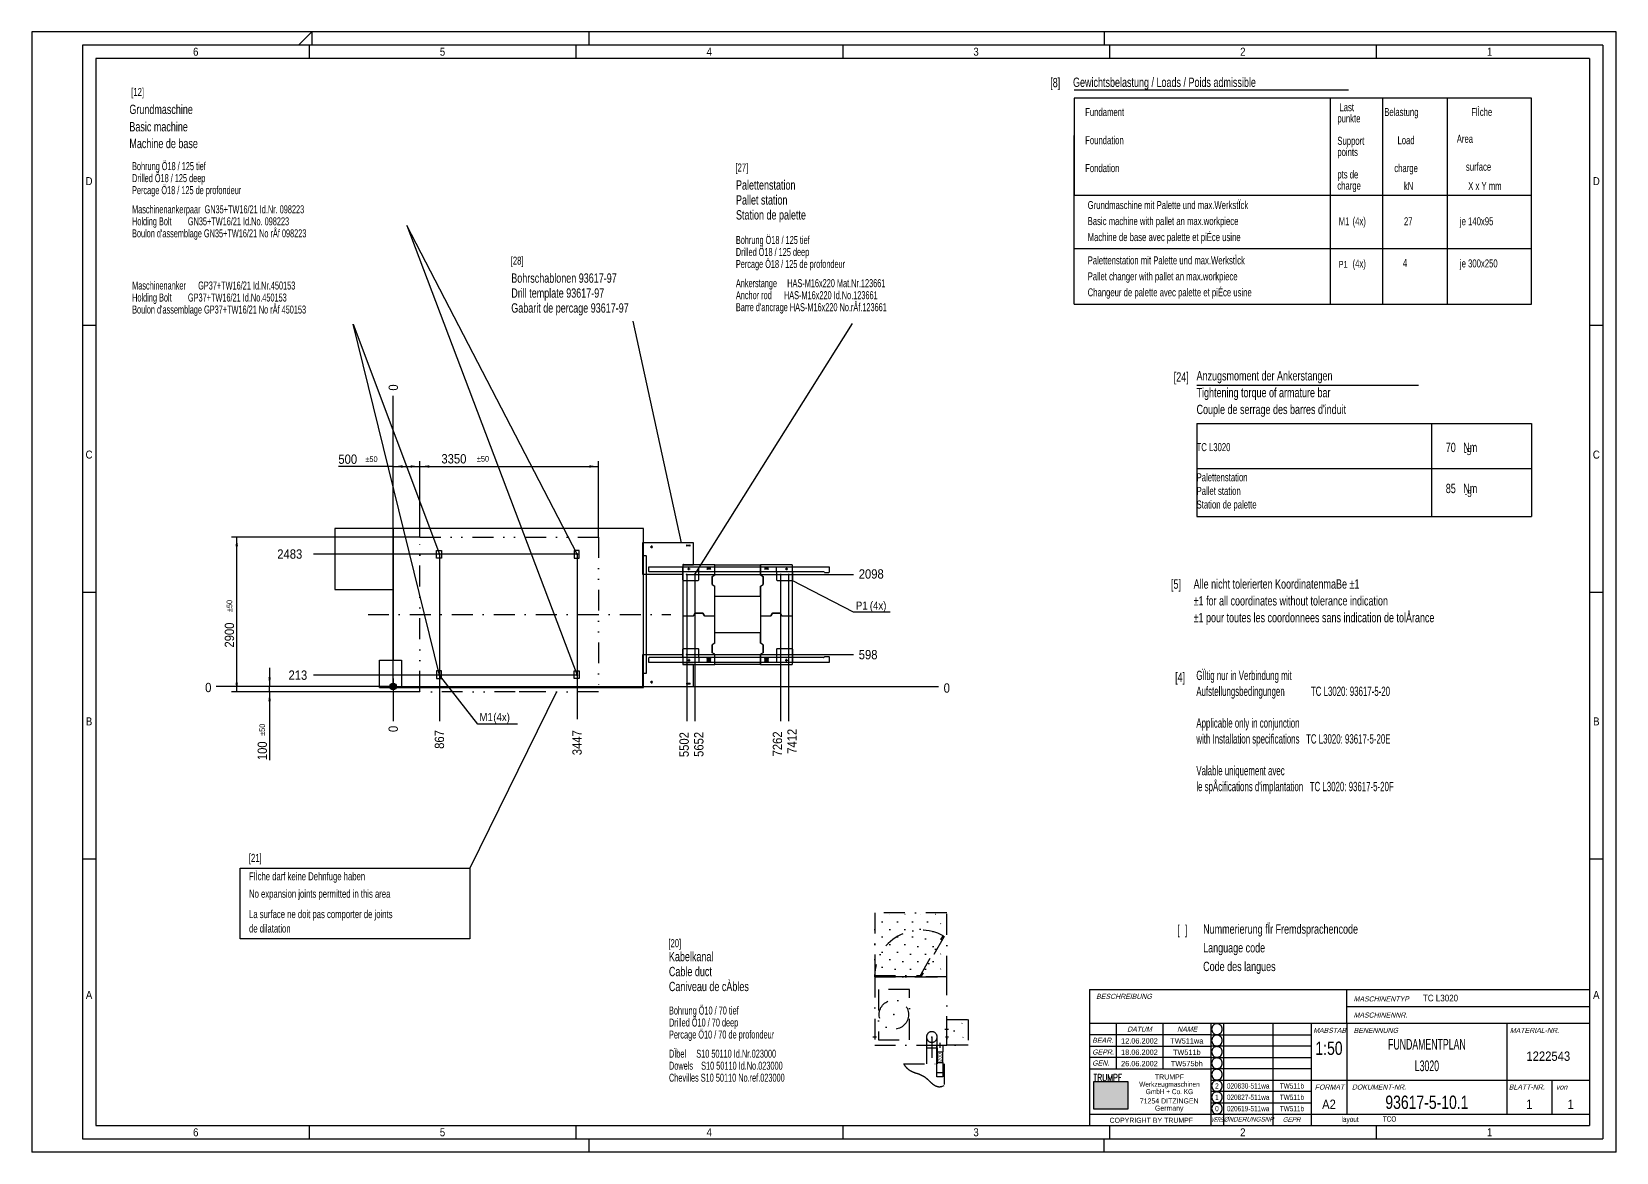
# Model space of a CAD drawing. Extents: x -135 to 459, y -175 to 245.
import ezdxf
from ezdxf.enums import TextEntityAlignment as Align

# ---------------------------------------------------------------- set-up
doc = ezdxf.new("R2010")
doc.units = 0
for name, pattern in [('DASHDOT', [781.578947, 390.789474, -195.394737, 0, -195.394737]), ('DASHED', [586.184211, 390.789474, -195.394737]), ('DIVIDE', [976.973684, 390.789474, -195.394737, 0, -195.394737, 0, -195.394737]), ('DOT', [390.789474, 0, -195.394737, 0, -195.394737])]:
    doc.linetypes.add(name, pattern=pattern)
doc.layers.get('0').update_dxf_attribs({"linetype": 'CONTINUOUS'})
doc.layers.add('1', color=7, linetype='CONTINUOUS')
doc.layers.add('201', color=7, linetype='CONTINUOUS')
doc.styles.add('COMPLEX', font='complex')
doc.dimstyles.new('DMST_1', dxfattribs={"dimtxt": 175, "dimasz": 175, "dimexe": 100, "dimexo": 0, "dimgap": 0.09, "dimtad": 1, "dimzin": 9, "dimcen": 0, "dimclrd": 2, "dimclre": 2, "dimclrt": 2, "dimazin": 3, "dimtol": 1, "dimtp": 50, "dimtm": 50, "dimtfac": 0.6, "dimtofl": 0, "dimtmove": 0, "dimatfit": 3})

# ---------------------------------------------------------------- blocks, each defined once
blk = doc.blocks.new('_RAHMENA2', base_point=(168.50064, 73.6701))
at = {"layer": '1', "color": 7}
for p, q in [((448.50064, 235.4201), (-111.49936, 235.4201)), ((-111.49936, 235.4201), (-111.49936, -164.5799)), ((448.50064, 235.4201), (448.50064, -164.5799)), ((-111.49936, -164.5799), (448.50064, -164.5799))]:
    blk.add_line(p, q, dxfattribs=at)
at = {"layer": '201', "color": 2}
for p, q in [((-135.49936, 245.4201), (-135.49936, -174.5799)), ((458.50064, 245.4201), (-135.49936, 245.4201)), ((-35.49936, 240.4201), (-30.49936, 245.4201)), ((-30.49936, 245.4201), (-30.49936, 240.4201)), ((73.50064, 240.4201), (73.50064, 245.4201)), ((266.50064, 245.4201), (266.50064, 240.4201)), ((458.50064, -174.5799), (458.50064, 245.4201)), ((-116.49936, 240.4201), (-116.49936, -169.5799)), ((453.50064, 240.4201), (-116.49936, 240.4201)), ((-31.49936, 240.4201), (-31.49936, 235.4201)), ((68.50064, 240.4201), (68.50064, 235.4201)), ((168.50064, 240.4201), (168.50064, 235.4201)), ((268.50064, 240.4201), (268.50064, 235.4201)), ((368.50064, 240.4201), (368.50064, 235.4201)), ((453.50064, 240.4201), (453.50064, -169.5799)), ((-116.49936, 135.4201), (-111.49936, 135.4201)), ((-116.49936, 135.4201), (-111.49936, 135.4201)), ((448.50064, 135.4201), (453.50064, 135.4201)), ((448.50064, 135.4201), (453.50064, 135.4201)), ((-116.49936, 35.4201), (-111.49936, 35.4201)), ((-116.49936, 35.4201), (-111.49936, 35.4201)), ((448.50064, 35.4201), (453.50064, 35.4201)), ((448.50064, 35.4201), (453.50064, 35.4201)), ((-116.49936, -64.5799), (-111.49936, -64.5799)), ((448.50064, -64.5799), (453.50064, -64.5799)), ((-31.49936, -164.5799), (-31.49936, -169.5799)), ((68.50064, -164.5799), (68.50064, -169.5799)), ((168.50064, -164.5799), (168.50064, -169.5799)), ((268.50064, -164.5799), (268.50064, -169.5799)), ((368.50064, -164.5799), (368.50064, -169.5799)), ((-116.49936, -169.5799), (453.50064, -169.5799)), ((73.50064, -174.5799), (73.50064, -169.5799)), ((266.50064, -174.5799), (266.50064, -169.5799)), ((458.50064, -174.5799), (-135.49936, -174.5799))]:
    blk.add_line(p, q, dxfattribs=at)
at = {"layer": '201', "color": 2, "width": 0.9}
for s, p in [('6', (-73.99936, 236.4201)), ('5', (18.50064, 236.4201)), ('4', (118.50064, 236.4201)), ('3', (218.50064, 236.4201)), ('2', (318.50064, 236.4201)), ('1', (411.00064, 236.4201)), ('D', (-113.99936, 187.9201)), ('D', (451.00064, 187.9201)), ('C', (-113.99936, 85.4201)), ('C', (451.00064, 85.4201)), ('B', (-113.99936, -14.5799)), ('B', (451.00064, -14.5799)), ('A', (-113.99936, -117.0799)), ('A', (451.00064, -117.0799)), ('6', (-73.99936, -168.5799)), ('5', (18.50064, -168.5799)), ('4', (118.50064, -168.5799)), ('3', (218.50064, -168.5799)), ('2', (318.50064, -168.5799)), ('1', (411.00064, -168.5799))]:
    blk.add_text(s, height=3, dxfattribs=at).set_placement(p, align=Align.CENTER)
blk = doc.blocks.new('_LOGO', base_point=(261, -160.33))
at = {"layer": '1', "color": 2}
for p, q in [((262.5, -148.23), (262.5, -158.33)), ((275.5, -148.23), (262.5, -148.23)), ((275.5, -158.33), (275.5, -148.23)), ((262.5, -158.33), (275.5, -158.33))]:
    blk.add_line(p, q, dxfattribs=at)
at = {"layer": '1', "color": 7}
blk.add_solid([(262.5, -148.23), (275.5, -148.23), (262.5, -158.33), (275.5, -158.33)], dxfattribs=at)
at = {"layer": '201', "color": 2, "style": 'COMPLEX', "width": 0.8235}
blk.add_text('TRUMPF', height=2.5, dxfattribs=at).set_placement((262.5, -147.83))
at = {"layer": '201', "color": 2}
for s, width, p in [('Werkzeugmaschinen', 0.765, (291, -149.08)), ('TRUMPF', 0.9, (291, -146.33)), ('71254 DITZINGEN', 0.9, (290.9, -155.33)), ('GmbH + Co. KG', 0.765, (291, -151.83)), ('Germany', 0.855, (290.9, -158.03))]:
    blk.add_text(s, height=1.9, dxfattribs=dict(at, width=width)).set_placement(p, align=Align.MIDDLE_CENTER)
blk = doc.blocks.new('_SFELD_N', base_point=(354.75, 12.92))
at = {"layer": '1', "color": 7}
for p, q in [((261, -113.58), (357.5, -113.58)), ((261, -113.58), (261, -164.58)), ((357.5, -113.58), (448.5, -113.58)), ((306.5, -126.33), (306.5, -164.58)), ((344.1, -126.33), (344.1, -164.58)), ((357.5, -126.33), (357.5, -160.33)), ((417.5, -126.33), (417.5, -160.33)), ((434.27, -147.58), (434.27, -160.33))]:
    blk.add_line(p, q, dxfattribs=at)
at = {"layer": '1', "color": 2}
for p, q in [((357.5, -119.95), (357.5, -113.58)), ((357.5, -126.33), (357.5, -119.95)), ((357.5, -119.95), (448.5, -119.95)), ((311.3, -126.33), (311.3, -164.58)), ((329.7, -126.33), (329.7, -164.58))]:
    blk.add_line(p, q, dxfattribs=at)
at = {"layer": '201', "color": 7}
for p, q in [((357.5, -126.33), (261, -126.33)), ((306.5, -130.58), (261, -130.58)), ((448.5, -126.33), (357.5, -126.33)), ((261, -143.33), (306.5, -143.33)), ((344.1, -147.58), (448.5, -147.58))]:
    blk.add_line(p, q, dxfattribs=at)
at = {"layer": '201', "color": 2}
for p, q in [((271, -126.33), (271, -143.33)), ((288.5, -126.33), (288.5, -143.33)), ((306.5, -130.58), (344.1, -130.58)), ((261, -134.83), (306.5, -134.83)), ((344.1, -134.83), (306.5, -134.83)), ((306.5, -139.08), (261, -139.08)), ((306.5, -139.08), (344.1, -139.08)), ((344.1, -143.33), (306.5, -143.33)), ((306.5, -147.58), (344.1, -147.58)), ((344.1, -151.83), (306.5, -151.83)), ((261, -160.33), (448.5, -160.33)), ((306.5, -156.08), (344.1, -156.08))]:
    blk.add_line(p, q, dxfattribs=at)
for points in [[(308.8, -130.45), (308.8, -130.45, 0.414214), (310.8, -128.45), (310.8, -128.45, 0.414214), (308.8, -126.45), (308.8, -126.45, 0.414214), (306.8, -128.45), (306.8, -128.45, 0.414214)], [(308.8, -134.7), (308.8, -134.7, 0.414214), (310.8, -132.7), (310.8, -132.7, 0.414214), (308.8, -130.7), (308.8, -130.7, 0.414214), (306.8, -132.7), (306.8, -132.7, 0.414214)], [(308.8, -138.95), (308.8, -138.95, 0.414214), (310.8, -136.95), (310.8, -136.95, 0.414214), (308.8, -134.95), (308.8, -134.95, 0.414214), (306.8, -136.95), (306.8, -136.95, 0.414214)], [(308.8, -143.2), (308.8, -143.2, 0.414214), (310.8, -141.2), (310.8, -141.2, 0.414214), (308.8, -139.2), (308.8, -139.2, 0.414214), (306.8, -141.2), (306.8, -141.2, 0.414214)], [(308.8, -147.45), (308.8, -147.45, 0.414214), (310.8, -145.45), (310.8, -145.45, 0.414214), (308.8, -143.45), (308.8, -143.45, 0.414214), (306.8, -145.45), (306.8, -145.45, 0.414214)], [(308.8, -151.7), (308.8, -151.7, 0.414214), (310.8, -149.7), (310.8, -149.7, 0.414214), (308.8, -147.7), (308.8, -147.7, 0.414214), (306.8, -149.7), (306.8, -149.7, 0.414214)], [(308.8, -155.95), (308.8, -155.95, 0.414214), (310.8, -153.95), (310.8, -153.95, 0.414214), (308.8, -151.95), (308.8, -151.95, 0.414214), (306.8, -153.95), (306.8, -153.95, 0.414214)], [(308.8, -160.2), (308.8, -160.2, 0.414214), (310.8, -158.2), (310.8, -158.2, 0.414214), (308.8, -156.2), (308.8, -156.2, 0.414214), (306.8, -158.2), (306.8, -158.2, 0.414214)]]:
    blk.add_lwpolyline(points, format="xyb", close=True, dxfattribs=at)
blk.add_blockref('_LOGO', (261, -160.33))
at = {"layer": '1', "color": 2, "width": 0.9}
blk.add_text('TC L3020', height=2.5, dxfattribs=at).set_placement((386, -116.77), align=Align.MIDDLE_LEFT)
for s, p in [('12.06.2002', (279.75, -133.83)), ('18.06.2002', (279.75, -138.08)), ('TW511wa', (297.5, -133.83)), ('TW511b', (297.5, -138.08)), ('26.06.2002', (279.75, -142.33)), ('TW575bh', (297.5, -142.33))]:
    blk.add_text(s, height=2, dxfattribs=at).set_placement(p, align=Align.CENTER)
at = {"layer": '1', "color": 7}
for s, height, width, p in [('1:50', 5, 0.783, (350.8, -138.08)), ('1222543', 3.5, 0.9, (433, -140.3)), ('93617-5-10.1', 5, 0.783, (387.5, -158.33)), ('1', 3.5, 0.9, (425.89, -158.33)), ('1', 3.5, 0.9, (441.39, -158.33)), ('TCO', 2, 0.72, (373.5, -163.08))]:
    blk.add_text(s, height=height, dxfattribs=dict(at, width=width)).set_placement(p, align=Align.CENTER)
for s, height, width, p in [('FUNDAMENTPLAN', 4, 0.612, (387.5, -134.09)), ('L3020', 4, 0.612, (387.5, -142.16)), ('layout', 2, 0.72, (358.7, -162.2))]:
    blk.add_text(s, height=height, dxfattribs=dict(at, width=width)).set_placement(p, align=Align.MIDDLE_CENTER)
at = {"layer": '1', "color": 2, "width": 0.72}
for s, p in [('020830-511wa', (320.5, -149.7)), ('020827-511wa', (320.5, -153.95)), ('TW511b', (336.9, -149.7)), ('TW511b', (336.9, -153.95)), ('020619-511wa', (320.5, -158.2)), ('TW511b', (336.9, -158.2))]:
    blk.add_text(s, height=2, dxfattribs=at).set_placement(p, align=Align.MIDDLE_CENTER)
at = {"layer": '201', "color": 2, "oblique": 15}
for s, width, p in [('BESCHREIBUNG', 0.9, (263.51, -117.08)), ('DATUM', 0.9, (275.11, -129.37)), ('NAME', 0.9, (293.87, -129.37)), ('MABSTAB', 0.81, (344.91, -129.83)), ('BENENNUNG', 0.9, (360.01, -129.83)), ('MATERIAL-NR.', 0.9, (418.59, -129.83)), ('BEAR.', 0.9, (262.04, -133.55)), ('GEPR.', 0.9, (262.04, -137.96)), ('GEN.', 0.9, (262.04, -142.07)), ('FORMAT', 0.9, (345.47, -151.08)), ('DOKUMENT-NR.', 0.9, (359.36, -151.08)), ('BLATT-NR.', 0.9, (418.18, -151.08)), ('von', 0.9, (435.91, -151.08))]:
    blk.add_text(s, height=1.9, dxfattribs=dict(at, width=width)).set_placement(p)
at = {"layer": '201', "color": 2, "oblique": 15, "width": 0.9}
for s, p in [('MASCHINENTYP', (360.01, -117.08)), ('MASCHINENNR.', (360, -123.14))]:
    blk.add_text(s, height=1.9, dxfattribs=at).set_placement(p, align=Align.MIDDLE_LEFT)
at = {"layer": '201', "color": 2}
for s, height, width, p in [('2', 2, 0.72, (308.8, -149.7)), ('1', 2, 0.72, (308.8, -153.95)), ('0', 2, 0.72, (308.8, -158.2)), ('COPYRIGHT BY TRUMPF', 1.9, 0.9, (284.2, -162.58))]:
    blk.add_text(s, height=height, dxfattribs=dict(at, width=width)).set_placement(p, align=Align.MIDDLE_CENTER)
at = {"layer": '201', "color": 7, "width": 0.9}
blk.add_text('A2', height=3.5, dxfattribs=at).set_placement((350.8, -158.33), align=Align.CENTER)
at = {"layer": '201', "color": 2, "oblique": 15}
for s, width, p in [('VERS', 0.585, (308.8, -162.38)), ('ØNDERUNGSNR', 0.81, (320.73, -162.18)), ('GEPR', 0.81, (336.79, -162.29))]:
    blk.add_text(s, height=1.75, dxfattribs=dict(at, width=width)).set_placement(p, align=Align.MIDDLE_CENTER)
blk = doc.blocks.new('_FORMAT_A2', base_point=(161.50064, 35.4201))
for name, p in [('_RAHMENA2', (168.50064, 73.6701)), ('_SFELD_N', (354.75064, 12.9201))]:
    blk.add_blockref(name, p)
blk = doc.blocks.new('*D0')
at = {"layer": '1', "color": 2}
for p, q in [((500, 2800), (-3032, 2800)), ((-2932, -100), (-2932, 2800)), ((500, -100), (-3032, -100))]:
    blk.add_line(p, q, dxfattribs=at)
for points in [[(-2932, 2800), (-2909, 2625), (-2955, 2625)], [(-2932, -100), (-2955, 75), (-2909, 75)]]:
    blk.add_solid(points, dxfattribs=at)
at = {"layer": '1', "color": 2, "width": 0.9}
for s, height, p in [('%%p50', 105, (-3017, 1395)), ('2900', 175, (-2982, 730))]:
    blk.add_text(s, height=height, rotation=90, dxfattribs=at).set_placement(p)
blk = doc.blocks.new('*D1')
at = {"layer": '1', "color": 2}
for p, q in [((-2316, 350), (-2316, 0)), ((0, 0), (-2416, 0)), ((-2316, -100), (-2316, 0)), ((500, -100), (-2416, -100)), ((-2316, -100), (-2316, -1380))]:
    blk.add_line(p, q, dxfattribs=at)
for points in [[(-2316, 0), (-2339, 175), (-2293, 175)], [(-2316, -100), (-2293, -275), (-2339, -275)]]:
    blk.add_solid(points, dxfattribs=at)
at = {"layer": '1', "color": 2, "width": 0.9}
for s, height, p in [('%%p50', 105, (-2401, -925)), ('100', 175, (-2366, -1380))]:
    blk.add_text(s, height=height, rotation=90, dxfattribs=at).set_placement(p)
blk = doc.blocks.new('*D2')
at = {"layer": '1', "color": 2}
for p, q in [((500, 2800), (500, 4223)), ((3850, 2800), (3850, 4223)), ((500, 4123), (3850, 4123))]:
    blk.add_line(p, q, dxfattribs=at)
for points in [[(500, 4123), (675, 4146), (675, 4101)], [(3850, 4123), (3675, 4101), (3675, 4146)]]:
    blk.add_solid(points, dxfattribs=at)
at = {"layer": '1', "color": 2, "width": 0.9}
for s, height, p in [('3350', 175, (904, 4180)), ('%%p50', 105, (1569, 4215))]:
    blk.add_text(s, height=height, dxfattribs=at).set_placement(p)
blk = doc.blocks.new('*D3')
at = {"layer": '1', "color": 2}
for p, q in [((0, 0), (0, 4223)), ((500, 2800), (500, 4223)), ((0, 4123), (-1027, 4123)), ((0, 4123), (500, 4123))]:
    blk.add_line(p, q, dxfattribs=at)
for points in [[(0, 4123), (175, 4146), (175, 4101)], [(500, 4123), (325, 4101), (325, 4146)]]:
    blk.add_solid(points, dxfattribs=at)
at = {"layer": '1', "color": 2, "width": 0.9}
for s, height, p in [('500', 175, (-1027, 4173)), ('%%p50', 105, (-520, 4208))]:
    blk.add_text(s, height=height, dxfattribs=at).set_placement(p)
blk = doc.blocks.new('PALETTENSTATION', base_point=(4787, 458))
at = {"layer": '1', "color": 7}
for p, q in [((4787, 2238), (4787, 2163)), ((7487, 2238), (4787, 2238)), ((5427, 2238), (4787, 2238)), ((4797, 2153), (8064, 2153)), ((5727, 2238), (5427, 2238)), ((5427, 1998), (5427, 2153)), ((7187, 2238), (5727, 2238)), ((5727, 1998), (5727, 2153)), ((8177, 2238), (7187, 2238)), ((7187, 2153), (7187, 1998)), ((8177, 2238), (7487, 2238)), ((7487, 2153), (7487, 1998)), ((8084, 2140), (8070, 2151)), ((8090, 2138), (8167, 2138)), ((8177, 2148), (8177, 2238)), ((5437, 1988), (5717, 1988)), ((7197, 1988), (7477, 1988)), ((5427, 543), (5427, 698)), ((5717, 708), (5437, 708)), ((5727, 543), (5727, 698)), ((7187, 698), (7187, 543)), ((7477, 708), (7197, 708)), ((7487, 698), (7487, 543)), ((4787, 533), (4787, 458)), ((4787, 458), (5427, 458)), ((4787, 458), (7187, 458)), ((7187, 543), (4797, 543)), ((5427, 458), (5727, 458)), ((5727, 458), (8177, 458)), ((8064, 543), (7187, 543)), ((8070, 545), (8084, 556)), ((8167, 558), (8090, 558)), ((8177, 458), (8177, 548))]:
    blk.add_line(p, q, dxfattribs=at)
at = {"layer": '1', "color": 2, "linetype": 'DASHED'}
for p, q in [((5427, 2153), (5427, 2238)), ((5727, 2153), (5727, 2238)), ((7187, 2153), (7187, 2238)), ((7487, 2153), (7487, 2238)), ((5427, 543), (5427, 458)), ((5727, 543), (5727, 458)), ((7187, 543), (7187, 458)), ((7487, 543), (7487, 458))]:
    blk.add_line(p, q, dxfattribs=at)
at = {"layer": '1', "color": 7}
for centre in [(5502, 2098), (5652, 2098), (7262, 2098), (7412, 2098), (5502, 598), (5652, 598), (7262, 598), (7412, 598)]:
    blk.add_circle(centre, 9, dxfattribs=at)
for centre, start, end in [((4797, 2163), 180, 270), ((8064, 2143), 53.1301, 90), ((8090, 2148), 233.1301, 270), ((8167, 2148), 270, 0), ((5437, 1998), 180, 270), ((5717, 1998), 270, 0), ((7197, 1998), 180, 270), ((7477, 1998), 270, 0), ((5437, 698), 90, 180), ((5717, 698), 0, 90), ((7197, 698), 90, 180), ((7477, 698), 0, 90), ((4797, 533), 90, 180), ((8064, 553), 270, 306.8699), ((8090, 548), 90, 126.8699), ((8167, 548), 0, 90)]:
    blk.add_arc(centre, 10, start, end, dxfattribs=at)
at = {"layer": '1', "color": 2, "linetype": 'DOT'}
for p in [(5502, 2098), (5652, 2098), (7262, 2098), (7412, 2098), (5502, 598), (5652, 598), (7262, 598), (7412, 598)]:
    blk.add_point(p, dxfattribs=at)
blk = doc.blocks.new('*X0')
at = {"layer": '1', "color": 7, "linetype": 'DOT'}
for p, q in [((9025, -4268), (9055, -4238)), ((9025, -4551), (9338, -4238)), ((9025, -4834), (9621, -4238)), ((9025, -5117), (9904, -4238)), ((9025, -5400), (10187, -4238)), ((9269, -5438), (10375, -4333)), ((9552, -5438), (10375, -4615)), ((9835, -5438), (10375, -4898)), ((10118, -5438), (10375, -5181))]:
    blk.add_line(p, q, dxfattribs=at)
blk = doc.blocks.new('*X1')
at = {"layer": '1', "color": 7, "linetype": 'DOT'}
for p, q in [((10375, -6312), (10449, -6238)), ((10375, -6595), (10732, -6238)), ((10535, -6718), (10775, -6478))]:
    blk.add_line(p, q, dxfattribs=at)
blk = doc.blocks.new('KOMPAKTENTSTAUBER', base_point=(188171, 3587))
at = {"layer": '1', "color": 2, "linetype": 'DASHDOT'}
for p, q in [((9025, -4238), (9025, -5438)), ((10375, -4238), (9025, -4238)), ((10375, -5438), (10375, -4238)), ((9871, -5431), (10308, -4673)), ((10330, -4685), (9892, -5443)), ((10308, -4673), (10330, -4685)), ((9025, -5413), (9900, -5413)), ((9025, -5438), (9025, -5413)), ((9025, -5438), (9025, -6718)), ((10375, -5438), (9025, -5438)), ((9025, -5438), (10375, -5438)), ((9900, -5438), (9025, -5438)), ((9892, -5443), (9871, -5431)), ((9900, -5413), (9900, -5438)), ((10375, -6568), (10375, -5438)), ((9095, -5678), (9095, -6618)), ((9675, -5678), (9095, -5678)), ((9675, -6618), (9675, -5678)), ((10341, -6418), (10409, -6418)), ((10375, -6238), (10775, -6238)), ((10375, -6718), (10375, -6238)), ((10775, -6238), (10775, -6718)), ((9060, -6568), (8989, -6568)), ((9025, -6718), (10183, -6718)), ((9095, -6618), (9675, -6618)), ((9995, -6568), (9995, -6718)), ((9995, -6718), (9995, -6768)), ((9995, -6718), (9995, -6768)), ((9995, -6768), (9995, -7068)), ((9995, -6768), (10195, -6768)), ((9995, -6768), (10195, -6768)), ((10095, -6568), (10095, -7124)), ((10183, -6718), (10308, -6718)), ((10195, -6718), (10195, -6568)), ((10195, -6768), (10195, -6718)), ((10195, -6768), (10195, -6718)), ((10195, -6768), (10195, -7068)), ((10245, -6677), (10245, -6769)), ((10308, -6718), (10375, -6718)), ((10375, -6568), (10352, -6568)), ((10409, -6568), (10375, -6568)), ((10375, -6718), (10375, -6568)), ((10775, -6718), (10375, -6718)), ((9567, -7068), (10329, -7068)), ((10188, -7043), (10303, -7043)), ((10303, -7043), (10204, -7043)), ((10329, -7068), (10329, -7478))]:
    blk.add_line(p, q, dxfattribs=at)
at = {"layer": '1', "color": 7}
for p, q in [((10183, -6718), (10308, -6718)), ((10183, -6718), (10183, -6843)), ((10308, -6843), (10308, -6718)), ((10183, -6843), (10308, -6843)), ((10188, -7043), (10188, -6843)), ((10188, -7068), (10188, -7043)), ((10204, -7043), (10188, -7043)), ((10188, -7043), (10303, -7043)), ((10188, -7238), (10188, -7068)), ((10303, -7043), (10303, -6843)), ((10303, -7043), (10303, -7068)), ((10303, -7068), (10303, -7238)), ((10303, -7238), (10188, -7238)), ((10188, -7313), (10188, -7238)), ((10303, -7313), (10188, -7313)), ((10303, -7238), (10303, -7313))]:
    blk.add_line(p, q, dxfattribs=at)
at = {"layer": '1', "color": 2, "linetype": 'DASHDOT'}
blk.add_lwpolyline([(9567, -7068, 0.067743), (9613, -7135, 0.059966), (9670, -7183, 0.039217), (9734, -7218, 0.015599), (9803, -7247, -0.007206), (9873, -7274, -0.03011), (9940, -7306, -0.038346), (9995, -7344, -0.017453), (10040, -7383, 0.005259), (10083, -7424, 0.02942), (10128, -7460, 0.057576), (10177, -7487, 0.083235), (10231, -7499, 0.087058), (10294, -7491), (10329, -7478)], format="xyb", dxfattribs=at)
blk.add_circle((9385, -6148), 275, dxfattribs=at)
for centre, radius, start, end in [((9888, -5426), 863, 60.8303, 179.1697), ((10095, -6568), 100, 0, 180), ((10095, -6568), 100, 180, 0)]:
    blk.add_arc(centre, radius, start, end, dxfattribs=at)
at = {"layer": '1', "color": 2, "linetype": 'DASHED'}
blk.add_point((9888, -5426), dxfattribs=at)
blk.add_point((9888, -5426), dxfattribs=at)
at = {"layer": '1', "color": 2, "linetype": 'DOT'}
for p in [(9385, -6148), (10095, -6568), (10095, -6568)]:
    blk.add_point(p, dxfattribs=at)
at = {"layer": '1'}
for name in ['*X0', '*X1']:
    blk.add_blockref(name, (0, 0), dxfattribs=at)
at = {"layer": '1', "color": 2, "width": 0.72}
blk.add_text('200', height=75, rotation=90, dxfattribs=at).set_placement((10283, -7023))
blk = doc.blocks.new('FL_CHEN', base_point=(82423, 7461))
at = {"layer": '1', "color": 7, "linetype": 'DIVIDE'}
for p, q in [((500, 2800), (3850, 2800)), ((500, -100), (500, 2800)), ((3850, 2800), (3850, -100)), ((2289, -100), (500, -100)), ((2750, -100), (2289, -100)), ((3850, -100), (2750, -100))]:
    blk.add_line(p, q, dxfattribs=at)
blk = doc.blocks.new('*X2')
at = {"layer": '1', "color": 2}
for p, q in [((-58, 6), (-6, 58)), ((-58, -1), (1, 58)), ((-57, -8), (8, 57)), ((-56, 15), (-15, 56)), ((-56, -14), (14, 56)), ((-55, -19), (19, 55)), ((-53, -24), (24, 53)), ((-52, 26), (-26, 52)), ((-50, -29), (29, 50)), ((-47, -33), (33, 47)), ((-44, -37), (37, 44)), ((-41, -41), (41, 41)), ((-37, -44), (44, 37)), ((-33, -47), (47, 33)), ((-29, -50), (50, 29)), ((-24, -53), (53, 24)), ((-19, -55), (55, 19)), ((-14, -56), (56, 14)), ((-8, -57), (57, 8)), ((-1, -58), (58, 1)), ((6, -58), (58, -6)), ((15, -56), (56, -15)), ((26, -52), (52, -26))]:
    blk.add_line(p, q, dxfattribs=at)
blk = doc.blocks.new('L3020', base_point=(-357, 35433))
at = {"layer": '1', "color": 7}
for p, q in [((0, 2963), (-1092, 2963)), ((-1092, 2963), (-1092, 1815)), ((0, 2963), (0, 1346)), ((4694, 2963), (0, 2963)), ((4694, -20), (4694, 2963)), ((4742, 2448), (4694, 2448)), ((4746, 252), (4746, 2444)), ((-1092, 1815), (0, 1815)), ((0, 1346), (0, 1346)), ((0, 1346), (0, 496)), ((0, 1346), (0, 1346)), ((-256, 496), (154, 496)), ((-256, -20), (-256, 496)), ((154, 496), (154, -20)), ((4694, 248), (4742, 248)), ((-256, -20), (4694, -20))]:
    blk.add_line(p, q, dxfattribs=at)
at = {"layer": '1', "color": 2}
for p, q in [((813, 2404), (813, 2546)), ((813, 2546), (908, 2546)), ((908, 2404), (813, 2404)), ((908, 2546), (908, 2404)), ((3393, 2546), (3393, 2404)), ((3488, 2546), (3393, 2546)), ((3393, 2404), (3488, 2404)), ((3488, 2404), (3488, 2546)), ((813, 292), (813, 150)), ((908, 292), (813, 292)), ((813, 150), (908, 150)), ((908, 150), (908, 292)), ((3393, 150), (3393, 292)), ((3393, 292), (3488, 292)), ((3488, 150), (3393, 150)), ((3488, 292), (3488, 150))]:
    blk.add_line(p, q, dxfattribs=at)
at = {"layer": '1', "color": 2, "linetype": 'DASHDOT'}
for p, q in [((-471, 1348), (5203, 1348)), ((-162, 0), (0, 0)), ((0, 152), (0, 0)), ((0, 0), (0, -191)), ((0, 0), (154, 0))]:
    blk.add_line(p, q, dxfattribs=at)
at = {"layer": '1', "color": 7}
for centre, radius in [((867, 2483), 9), ((3447, 2483), 9), ((0, 0), 57.9), ((867, 213), 9), ((3447, 213), 9)]:
    blk.add_circle(centre, radius, dxfattribs=at)
for centre, start, end in [((4742, 2444), 0, 90), ((4742, 252), 270, 0)]:
    blk.add_arc(centre, 4.2, start, end, dxfattribs=at)
at = {"layer": '1', "color": 2, "linetype": 'DOT'}
for p in [(867, 2483), (3447, 2483), (867, 213), (3447, 213)]:
    blk.add_point(p, dxfattribs=at)
at = {"layer": '1'}
blk.add_blockref('*X2', (0, 0), dxfattribs=at)
blk = doc.blocks.new('*D4')
at = {"layer": '1', "color": 2}
blk.add_line((3447, 213), (-1494, 213), dxfattribs=at)
at = {"layer": '1', "color": 2, "width": 0.9}
blk.add_text('213', height=175, dxfattribs=at).set_placement((-1962, 126))
blk = doc.blocks.new('*D5')
at = {"layer": '1', "color": 2}
blk.add_line((3447, 2483), (-1494, 2483), dxfattribs=at)
at = {"layer": '1', "color": 2, "width": 0.9}
blk.add_text('2483', height=175, dxfattribs=at).set_placement((-2172, 2395))
blk = doc.blocks.new('*D6')
at = {"layer": '1', "color": 2}
blk.add_line((3447, 2483), (3447, -610), dxfattribs=at)
at = {"layer": '1', "color": 2, "width": 0.9}
blk.add_text('3447', height=175, rotation=90, dxfattribs=at).set_placement((3534, -1288))
blk = doc.blocks.new('*D7')
at = {"layer": '1', "color": 2}
blk.add_line((0, 152), (0, 5445), dxfattribs=at)
at = {"layer": '1', "color": 2, "width": 0.9}
blk.add_text('0', height=175, rotation=90, dxfattribs=at).set_placement((89, 5545))
blk = doc.blocks.new('*D8')
at = {"layer": '1', "color": 2}
blk.add_line((-162, 0), (-3319, 0), dxfattribs=at)
at = {"layer": '1', "color": 2, "width": 0.9}
blk.add_text('0', height=175, dxfattribs=at).set_placement((-3524, -106))
blk = doc.blocks.new('*D9')
at = {"layer": '1', "color": 2}
blk.add_line((154, 0), (10218, 0), dxfattribs=at)
at = {"layer": '1', "color": 2, "width": 0.9}
blk.add_text('0', height=175, dxfattribs=at).set_placement((10318, -115))
blk = doc.blocks.new('*D10')
at = {"layer": '1', "color": 2}
blk.add_line((5502, 598), (8626, 598), dxfattribs=at)
at = {"layer": '1', "color": 2, "width": 0.9}
blk.add_text('598', height=175, dxfattribs=at).set_placement((8726, 510))
blk = doc.blocks.new('*D11')
at = {"layer": '1', "color": 2}
blk.add_line((5502, 2098), (8626, 2098), dxfattribs=at)
at = {"layer": '1', "color": 2, "width": 0.9}
blk.add_text('2098', height=175, dxfattribs=at).set_placement((8726, 2022))
blk = doc.blocks.new('*D12')
at = {"layer": '1', "color": 2}
blk.add_line((0, 152), (0, -648), dxfattribs=at)
at = {"layer": '1', "color": 2, "width": 0.9}
blk.add_text('0', height=175, rotation=90, dxfattribs=at).set_placement((88, -853))
blk = doc.blocks.new('*D13')
at = {"layer": '1', "color": 2}
blk.add_line((7412, 2098), (7412, -648), dxfattribs=at)
at = {"layer": '1', "color": 2, "width": 0.9}
blk.add_text('7412', height=175, rotation=90, dxfattribs=at).set_placement((7564, -1261))
blk = doc.blocks.new('*D14')
at = {"layer": '1', "color": 2}
blk.add_line((7262, 2098), (7262, -648), dxfattribs=at)
at = {"layer": '1', "color": 2, "width": 0.9}
blk.add_text('7262', height=175, rotation=90, dxfattribs=at).set_placement((7289, -1310))
blk = doc.blocks.new('*D15')
at = {"layer": '1', "color": 2}
blk.add_line((5652, 2098), (5652, -648), dxfattribs=at)
at = {"layer": '1', "color": 2, "width": 0.9}
blk.add_text('5652', height=175, rotation=90, dxfattribs=at).set_placement((5816, -1319))
blk = doc.blocks.new('*D16')
at = {"layer": '1', "color": 2}
blk.add_line((5502, 2098), (5502, -648), dxfattribs=at)
at = {"layer": '1', "color": 2, "width": 0.9}
blk.add_text('5502', height=175, rotation=90, dxfattribs=at).set_placement((5541, -1323))
blk = doc.blocks.new('*D17')
at = {"layer": '1', "color": 2}
blk.add_line((867, 2483), (867, -648), dxfattribs=at)
at = {"layer": '1', "color": 2, "width": 0.9}
blk.add_text('867', height=175, rotation=90, dxfattribs=at).set_placement((954, -1168))
blk = doc.blocks.new('30_2_', base_point=(31405, 159))
at = {"color": 3}
for p, q in [((5889, 530), (5945, 530)), ((5945, 516), (5889, 516)), ((5889, 500), (5945, 500)), ((5945, 486), (5889, 486)), ((5889, 470), (5945, 470)), ((5945, 456), (5889, 456)), ((6969, 530), (7025, 530)), ((7025, 516), (6969, 516)), ((6969, 500), (7025, 500)), ((7025, 486), (6969, 486)), ((6969, 470), (7025, 470)), ((7025, 456), (6969, 456))]:
    blk.add_line(p, q, dxfattribs=at)
for centre, start, end in [((5889, 523), 90, 270), ((5889, 493), 90, 270), ((5889, 463), 90, 270), ((5945, 523), 270, 90), ((5945, 493), 270, 90), ((5945, 463), 270, 90), ((6969, 523), 90, 270), ((6969, 493), 90, 270), ((6969, 463), 90, 270), ((7025, 523), 270, 90), ((7025, 493), 270, 90), ((7025, 463), 270, 90)]:
    blk.add_arc(centre, 7, start, end, dxfattribs=at)
at = {"layer": '1', "color": 3}
for p, q in [((5437, 414), (5437, 1322)), ((5438, 1323), (5627, 1323)), ((5627, 1323), (5657, 1372)), ((5806, 1373), (5658, 1373)), ((5837, 1323), (5807, 1372)), ((5837, 1323), (6026, 1323)), ((6027, 1323), (6027, 1323)), ((6027, 813), (6027, 1322)), ((6887, 1323), (6887, 1323)), ((6887, 1322), (6887, 813)), ((6888, 1323), (7077, 1323)), ((7107, 1372), (7077, 1323)), ((7256, 1373), (7108, 1373)), ((7257, 1372), (7287, 1323)), ((7287, 1323), (7476, 1323)), ((7477, 1322), (7477, 414)), ((6027, 813), (5977, 783)), ((5977, 633), (5977, 782)), ((6027, 603), (5977, 633)), ((6027, 414), (6027, 602)), ((6937, 783), (6887, 813)), ((6937, 633), (6887, 603)), ((6887, 602), (6887, 414)), ((6937, 782), (6937, 633)), ((5438, 413), (6026, 413)), ((5517, 493), (5542, 493)), ((5542, 518), (5542, 493)), ((5542, 493), (5567, 493)), ((5542, 493), (5542, 468)), ((6888, 413), (7476, 413)), ((7347, 493), (7372, 493)), ((7372, 493), (7372, 518)), ((7372, 468), (7372, 493)), ((7372, 493), (7397, 493))]:
    blk.add_line(p, q, dxfattribs=at)
for centre in [(5502, 598), (5652, 598), (7262, 598), (7412, 598)]:
    blk.add_circle(centre, 9, dxfattribs=at)
for centre, start, end in [((5438, 1322), 90, 180), ((5627, 1324), 270, 329.0362), ((5658, 1372), 90, 149.0362), ((5806, 1372), 30.9638, 90), ((5837, 1324), 210.9638, 270), ((6026, 1322), 0, 90), ((6888, 1322), 90, 180), ((7077, 1324), 270, 329.0362), ((7108, 1372), 90, 149.0362), ((7256, 1372), 30.9638, 90), ((7287, 1324), 210.9638, 270), ((7476, 1322), 0, 90), ((5978, 782), 120.9638, 180), ((5978, 633), 180, 239.0362), ((6026, 813), 300.9638, 0), ((6026, 602), 0, 59.0362), ((6888, 813), 180, 239.0362), ((6888, 602), 120.9638, 180), ((6936, 782), 0, 59.0362), ((6936, 633), 300.9638, 0), ((5438, 414), 180, 270), ((6026, 414), 270, 0), ((6888, 414), 180, 270), ((7476, 414), 270, 0)]:
    blk.add_arc(centre, 1, start, end, dxfattribs=at)
blk = doc.blocks.new('40_2_', base_point=(31405, 4409))
at = {"layer": '1', "color": 3}
for p, q in [((5978, 2063), (6027, 2093)), ((6027, 2093), (6027, 2282)), ((6028, 2283), (6886, 2283)), ((6887, 2093), (6887, 2282)), ((6887, 2093), (6936, 2063)), ((5977, 2062), (5977, 1914)), ((5978, 1913), (6027, 1883)), ((6027, 1694), (6027, 1883)), ((6887, 1883), (6936, 1913)), ((6887, 1694), (6887, 1883)), ((6937, 1914), (6937, 2062)), ((6028, 1693), (6886, 1693)), ((6027, 813), (6027, 1002)), ((6886, 1003), (6028, 1003)), ((6887, 813), (6887, 1002)), ((5977, 782), (5977, 634)), ((6027, 812), (5978, 783)), ((6027, 603), (5978, 633)), ((6027, 414), (6027, 602)), ((6936, 783), (6887, 812)), ((6936, 633), (6887, 603)), ((6887, 414), (6887, 602)), ((6937, 634), (6937, 782)), ((6886, 413), (6028, 413))]:
    blk.add_line(p, q, dxfattribs=at)
for centre, start, end in [((6028, 2282), 90, 180), ((6026, 2093), 300.9638, 0), ((6886, 2282), 0, 90), ((6888, 2093), 180, 239.0362), ((5978, 2062), 120.9638, 180), ((5978, 1914), 180, 239.0362), ((6026, 1883), 0, 59.0362), ((6888, 1883), 120.9638, 180), ((6936, 2062), 0, 59.0362), ((6936, 1914), 300.9638, 0), ((6028, 1694), 180, 270), ((6886, 1694), 270, 0), ((6028, 1002), 90, 180), ((6886, 1002), 0, 90), ((5978, 782), 120.9638, 180), ((5978, 634), 180, 239.0362), ((6026, 813), 300.9638, 0), ((6026, 602), 0, 59.0362), ((6888, 813), 180, 239.0362), ((6888, 602), 120.9638, 180), ((6936, 782), 0, 59.0362), ((6936, 634), 300.9638, 0), ((6028, 414), 180, 270), ((6886, 414), 270, 0)]:
    blk.add_arc(centre, 1, start, end, dxfattribs=at)
blk = doc.blocks.new('20_2_', base_point=(31405, 4409))
at = {"color": 3}
for p, q in [((5889, 2240), (5945, 2240)), ((5945, 2226), (5889, 2226)), ((5889, 2210), (5945, 2210)), ((5945, 2196), (5889, 2196)), ((6969, 2240), (7025, 2240)), ((7025, 2226), (6969, 2226)), ((6969, 2210), (7025, 2210)), ((7025, 2196), (6969, 2196))]:
    blk.add_line(p, q, dxfattribs=at)
for centre, start, end in [((5889, 2233), 90, 270), ((5889, 2203), 90, 270), ((5945, 2233), 270, 90), ((5945, 2203), 270, 90), ((6969, 2233), 90, 270), ((6969, 2203), 90, 270), ((7025, 2233), 270, 90), ((7025, 2203), 270, 90)]:
    blk.add_arc(centre, 7, start, end, dxfattribs=at)
at = {"layer": '1', "color": 3}
for p, q in [((5437, 1324), (5437, 2282)), ((6026, 2283), (5438, 2283)), ((5517, 2203), (5542, 2203)), ((5542, 2203), (5542, 2228)), ((5542, 2178), (5542, 2203)), ((5542, 2203), (5567, 2203)), ((5977, 2063), (6027, 2093)), ((6027, 2094), (6027, 2282)), ((6887, 2282), (6887, 2094)), ((6887, 2093), (6937, 2063)), ((7476, 2283), (6888, 2283)), ((7347, 2203), (7372, 2203)), ((7372, 2228), (7372, 2203)), ((7372, 2203), (7397, 2203)), ((7372, 2203), (7372, 2178)), ((7477, 2282), (7477, 1324)), ((5977, 1914), (5977, 2062)), ((5977, 1913), (6027, 1883)), ((6027, 1324), (6027, 1882)), ((6887, 1883), (6937, 1913)), ((6887, 1882), (6887, 1324)), ((6937, 2062), (6937, 1914)), ((5438, 1323), (5626, 1323)), ((5657, 1373), (5627, 1323)), ((5658, 1373), (5806, 1373)), ((5807, 1373), (5837, 1323)), ((5838, 1323), (6026, 1323)), ((6888, 1323), (7076, 1323)), ((7077, 1323), (7107, 1373)), ((7108, 1373), (7256, 1373)), ((7287, 1323), (7257, 1373)), ((7288, 1323), (7476, 1323))]:
    blk.add_line(p, q, dxfattribs=at)
for centre in [(5502, 2098), (5652, 2098), (7262, 2098), (7412, 2098)]:
    blk.add_circle(centre, 9, dxfattribs=at)
for centre, start, end in [((5438, 2282), 90, 180), ((6026, 2282), 0, 90), ((6026, 2094), 300.9638, 0), ((6888, 2282), 90, 180), ((6888, 2094), 180, 239.0362), ((7476, 2282), 0, 90), ((5978, 2062), 120.9638, 180), ((5978, 1914), 180, 239.0362), ((6026, 1882), 0, 59.0362), ((6888, 1882), 120.9638, 180), ((6936, 2062), 0, 59.0362), ((6936, 1914), 300.9638, 0), ((5438, 1324), 180, 270), ((5626, 1324), 270, 329.0362), ((5658, 1372), 90, 149.0362), ((5806, 1372), 30.9638, 90), ((5838, 1324), 210.9638, 270), ((6026, 1324), 270, 0), ((6888, 1324), 180, 270), ((7076, 1324), 270, 329.0362), ((7108, 1372), 90, 149.0362), ((7256, 1372), 30.9638, 90), ((7288, 1324), 210.9638, 270), ((7476, 1324), 270, 0)]:
    blk.add_arc(centre, 1, start, end, dxfattribs=at)
blk = doc.blocks.new('10_2_', base_point=(30692, 4114))
at = {"color": 3}
for p, q in [((5504, 2650), (5560, 2650)), ((5560, 2636), (5504, 2636)), ((5504, 60), (5560, 60)), ((5560, 46), (5504, 46))]:
    blk.add_line(p, q, dxfattribs=at)
for centre, start, end in [((5504, 2643), 90, 270), ((5560, 2643), 270, 90), ((5504, 53), 90, 270), ((5560, 53), 270, 90)]:
    blk.add_arc(centre, 7, start, end, dxfattribs=at)
at = {"layer": '1', "color": 3}
for p, q in [((4672, 2692), (4672, 2104)), ((5631, 2693), (4673, 2693)), ((5632, 2284), (5632, 2692)), ((4820, 2616), (4845, 2616)), ((4845, 2641), (4845, 2616)), ((4845, 2616), (4870, 2616)), ((4845, 2616), (4845, 2591)), ((4673, 2103), (5436, 2103)), ((5437, 2104), (5437, 2278)), ((5442, 2283), (5631, 2283)), ((4672, 592), (4672, 4)), ((5436, 593), (4673, 593)), ((5437, 418), (5437, 592)), ((5631, 413), (5442, 413)), ((5632, 4), (5632, 412)), ((4673, 3), (5631, 3)), ((4845, 80), (4820, 80)), ((4845, 105), (4845, 80)), ((4845, 80), (4845, 55)), ((4870, 80), (4845, 80))]:
    blk.add_line(p, q, dxfattribs=at)
for centre, radius, start, end in [((4673, 2692), 1, 90, 180), ((5631, 2692), 1, 0, 90), ((4673, 2104), 1, 180, 270), ((5437, 2283), 5, 0, 270), ((5436, 2104), 1, 270, 0), ((5631, 2284), 1, 270, 0), ((4673, 592), 1, 90, 180), ((5437, 413), 5, 90, 0), ((5436, 592), 1, 0, 90), ((5631, 412), 1, 0, 90), ((4673, 4), 1, 180, 270), ((5631, 4), 1, 270, 0)]:
    blk.add_arc(centre, radius, start, end, dxfattribs=at)
blk = doc.blocks.new('93617-97', base_point=(-15817, 16074))
for name, p in [('10_2_', (30692, 4114)), ('20_2_', (31405, 4409)), ('40_2_', (31405, 4409)), ('30_2_', (31405, 159))]:
    blk.add_blockref(name, p)
blk = doc.blocks.new('FPLAN', base_point=(61687.974, 26774.268))
at = {"layer": '1', "color": 2}
for p, q in [((12765.371, 11184.008), (17903.14, 11184.008)), ((255.742, 8640.712), (3447, 213)), ((3447, 2483), (255.742, 8640.712)), ((4493.777, 6847.537), (5399.458, 2693)), ((-749.221, 6793.195), (867, 2483)), ((867, 213), (-749.221, 6793.195)), ((5652, 2098), (8610.941, 6805.946)), ((15063.593, 5650.046), (19219.78, 5650.046)), ((8625.626, 1390.682), (7477, 1988)), ((9317.783, 1390.682), (8625.626, 1390.682)), ((1587.424, -706.036), (867, 213)), ((3063.841, -100), (1435.992, -3401.246)), ((2332.773, -706.036), (1587.424, -706.036)), ((-2867.074, -4726.579), (-2867.074, -3401.246)), ((-2867.074, -3401.246), (1435.992, -3401.246)), ((1435.992, -3401.246), (1435.992, -4726.579)), ((1435.992, -4726.579), (-2867.074, -4726.579))]:
    blk.add_line(p, q, dxfattribs=at)
at = {"layer": '1', "color": 7}
for p, q in [((12765.371, 11024.97), (12765.371, 9206.992)), ((21333.125, 11024.97), (12765.371, 11024.97)), ((17571.31, 9206.992), (17571.31, 11024.97)), ((18550.184, 9206.992), (18550.184, 11024.97)), ((19763.16, 9206.992), (19763.16, 11024.97)), ((21333.125, 9206.992), (21333.125, 11024.97)), ((12765.371, 8210.602), (12765.371, 10324.159)), ((21333.125, 8210.602), (21333.125, 10324.159)), ((12765.371, 9206.992), (21333.125, 9206.992)), ((17571.31, 7162.83), (17571.31, 9206.992)), ((18550.184, 7162.83), (18550.184, 9206.992)), ((19763.16, 7162.83), (19763.16, 9206.992)), ((12765.371, 8210.748), (21333.125, 8210.748)), ((12765.371, 7162.83), (12765.371, 8210.602)), ((21333.125, 7162.83), (21333.125, 8210.748)), ((12765.371, 7162.83), (21333.125, 7162.83)), ((21333.125, 7162.83), (21333.125, 7212.83)), ((15063.593, 4928.992), (21333.125, 4928.992)), ((15063.593, 4928.992), (15063.593, 4084.938)), ((19464.807, 4084.938), (19464.807, 4928.992)), ((21333.125, 4928.992), (21333.125, 3184.47)), ((15063.593, 4084.938), (21333.125, 4084.938)), ((15063.593, 4084.938), (15063.593, 3184.47)), ((19464.807, 3184.47), (19464.807, 4084.938)), ((15063.593, 3184.47), (21333.125, 3184.47))]:
    blk.add_line(p, q, dxfattribs=at)
for name, p in [('L3020', (-357.141, 35433.143)), ('FL_CHEN', (82422.832, 7461.092)), ('PALETTENSTATION', (4787, 458)), ('KOMPAKTENTSTAUBER', (188171.056, 3586.737))]:
    blk.add_blockref(name, p)
at = {"layer": '1'}
for name in ['*D7', '*D5', '*D17', '*D6', '*D16', '*D11', '*D15', '*D14', '*D13', '*D10', '*D4', '*D8', '*D12', '*D9']:
    blk.add_blockref(name, (0, 0), dxfattribs=at)
at = {"layer": '1', "color": 2}
for s, height, width, p in [('[8]', 175, 0.72, (12315.085, 11229.628)), ('  Gewichtsbelastung / Loads / Poids admissible', 175, 0.72, (12648.688, 11236.275)), ('[12]', 150, 0.72, (-4910.057, 11066.891)), ('Fundament', 150, 0.72, (12969.663, 10690.824)), ('punkte', 150, 0.72, (17696.31, 10571.408)), (' Last', 150, 0.72, (17696.31, 10781.408)), (' Belastung', 150, 0.72, (18535.277, 10691.459)), ('FlÌche', 150, 0.72, (20206.06, 10691.459)), ('Foundation', 150, 0.72, (12969.663, 10162.988)), ('Support', 150, 0.72, (17696.31, 10151.408)), ('points', 150, 0.72, (17696.31, 9941.408)), ('Load', 150, 0.72, (18824.23, 10162.988)), ('      Area', 150, 0.72, (19694.639, 10188.623)), ('Bohrung Ö18 / 125 tief', 150, 0.63, (-4894.057, 9677.049)), ('[27]', 150, 0.72, (6415.225, 9651.17)), (' surface', 150, 0.72, (20066.157, 9665.674)), ('Drilled Ö18 / 125 deep', 150, 0.63, (-4894.057, 9452.049)), ('Fondation', 150, 0.72, (12969.663, 9640.039)), ('pts de', 150, 0.72, (17696.31, 9521.408)), ('charge', 150, 0.72, (18764.23, 9640.039)), ('Percage Ö18 / 125 de profondeur', 150, 0.63, (-4894.057, 9227.049)), ('charge', 150, 0.72, (17696.31, 9311.408)), ('kN', 150, 0.72, (18945.277, 9305.352)), ('X x Y mm', 150, 0.72, (20149.77, 9305.352)), ('Maschinenankerpaar  GN35+TW16/21 Id.Nr. 098223', 150, 0.63, (-4894.057, 8867.564)), ('Grundmaschine mit Palette und max.WerkstÏck', 150, 0.72, (13016.93, 8947.199)), ('Holding Bolt        GN35+TW16/21 Id.No. 098223', 150, 0.63, (-4894.057, 8642.564)), ('Basic machine with pallet an max.workpiece', 150, 0.72, (13016.93, 8647.199)), ('M1', 150, 0.72, (17721.863, 8644.139)), ('(4x)', 150, 0.72, (17982.743, 8644.139)), ('27', 150, 0.72, (18945.277, 8643.709)), ('je 140x95', 150, 0.72, (19994.138, 8643.709)), ("Boulon d'assemblage GN35+TW16/21 No rÅf 098223", 150, 0.63, (-4894.057, 8417.564)), ('Bohrung Ö18 / 125 tief', 150, 0.63, (6423.661, 8293.064)), ('Machine de base avec palette et piÉce usine', 150, 0.72, (13016.93, 8347.199)), ('[28]', 150, 0.72, (2203.104, 7906.403)), ('Drilled Ö18 / 125 deep', 150, 0.63, (6423.661, 8068.064)), ('Percage Ö18 / 125 de profondeur', 150, 0.63, (6423.661, 7843.064)), ('Palettenstation mit Palette und max.WerkstÏck', 150, 0.72, (13016.93, 7912.102)), ('Pallet changer with pallet an max.workpiece', 150, 0.72, (13016.93, 7612.102)), ('P1', 125, 0.72, (17721.491, 7850.11)), ('(4x)', 150, 0.72, (17982.743, 7850.381)), (' 4', 150, 0.72, (18885.277, 7861.777)), ('je 300x250', 150, 0.72, (19994.138, 7853.94)), ('Maschinenanker      GP37+TW16/21 Id.Nr.450153', 150, 0.63, (-4892.119, 7439.595)), ('Ankerstange     HAS-M16x220 Mat.Nr.123661', 150, 0.63, (6423.661, 7483.578)), ('Changeur de palette avec palette et piÉce usine', 150, 0.72, (13016.93, 7312.102)), ('Holding Bolt        GP37+TW16/21 Id.No.450153', 150, 0.63, (-4892.119, 7214.595)), ("Boulon d'assemblage GP37+TW16/21 No rÅf 450153", 150, 0.63, (-4892.119, 6989.595)), ('Anchor rod      HAS-M16x220 Id.No.123661', 150, 0.63, (6423.661, 7258.578)), ("Barre d'ancrage HAS-M16x220 No.rÅf.123661", 150, 0.63, (6423.661, 7033.578)), ('[24]', 175, 0.72, (14630.394, 5713.221)), ('  Anzugsmoment der Ankerstangen', 175, 0.72, (14963.997, 5735.75)), ('  Tightening torque of armature bar', 175, 0.72, (14963.997, 5420.75)), ("  Couple de serrage des barres d'induit", 175, 0.72, (14963.997, 5105.75)), ('  TC L3020', 150, 0.72, (14978.137, 4410.961)), ('70   Nm', 175, 0.72, (19728.773, 4393.531)), ('-5', 125, 0.9, (20071.038, 4336.864)), ('  Palettenstation', 150, 0.72, (14978.137, 3845.773)), ('  Pallet station', 150, 0.72, (14978.137, 3590.773)), ('85   Nm', 175, 0.72, (19728.773, 3624.306)), ('-5', 125, 0.9, (20080.706, 3553.767)), ('  Station de palette', 150, 0.72, (14978.137, 3335.773)), ('[5]', 175, 0.72, (14577.995, 1831.684)), ('Alle nicht tolerierten KoordinatenmaBe %%p1', 175, 0.72, (15002.603, 1833.764)), ('P1', 150, 0.9, (8672.35, 1441.506)), ('(4x)', 150, 0.9, (8933.601, 1441.776)), ('%%p1 for all coordinates without tolerance indication', 175, 0.72, (15002.603, 1518.764)), ('%%p1 pour toutes les coordonnees sans indication de tolÅrance', 175, 0.72, (15002.603, 1203.764)), ('GÏltig nur in Verbindung mit', 175, 0.63, (15053.561, 121.083)), ('[4]', 175, 0.72, (14655.798, 87.18)), ('Aufstellungsbedingungen            TC L3020: 93617-5-20', 175, 0.63, (15053.561, -176.417)), ('M1', 150, 0.9, (1616.465, -647.537)), ('(4x)', 150, 0.9, (1877.345, -647.537)), ('Applicable only in conjunction', 175, 0.63, (15053.561, -771.417)), ('with Installation specifications   TC L3020: 93617-5-20E', 175, 0.63, (15053.561, -1068.917)), ('Valable uniquement avec', 175, 0.63, (15053.561, -1663.917)), ("le spÅcifications d'implantation   TC L3020: 93617-5-20F", 175, 0.63, (15053.561, -1961.417)), ('[21]', 150, 0.72, (-2705.017, -3285.715)), ('FlÌche darf keine Dehnfuge haben', 150, 0.72, (-2701.105, -3631.2)), ('No expansion joints permitted in this area', 150, 0.72, (-2701.105, -3958.254)), ('de dilatation', 150, 0.72, (-2701.105, -4610.188)), ('La surface ne doit pas comporter de joints', 150, 0.72, (-2701.105, -4340.188)), ('Nummerierung fÏr Fremdsprachencode', 175, 0.72, (15181.195, -4632.784)), ('[20]', 150, 0.72, (5157.783, -4885.333)), ('[  ]', 175, 0.72, (14698.259, -4645.533)), ('Language code', 175, 0.72, (15181.195, -4982.784)), ('Code des langues', 175, 0.72, (15181.195, -5332.784)), ('Bohrung Ö10 / 70 tief', 150, 0.63, (5169.867, -6146.44)), ('Drilled Ö10 / 70 deep', 150, 0.63, (5169.867, -6371.44)), ('Percage Ö10 / 70 de profondeur', 150, 0.63, (5169.867, -6596.44)), ('DÏbel     S10 50110 Id.Nr.023000', 150, 0.63, (5169.867, -6955.925)), ('Dowels    S10 50110 Id.No.023000', 150, 0.63, (5169.867, -7180.925)), ('Chevilles S10 50110 No.ref.023000', 150, 0.63, (5169.867, -7405.925))]:
    blk.add_text(s, height=height, dxfattribs=dict(at, width=width)).set_placement(p)
at = {"layer": '1', "color": 7, "width": 0.72}
for s, p in [('Grundmaschine', (-4943.951, 10728.303)), ('Basic machine', (-4943.951, 10403.2)), ('Machine de base', (-4943.951, 10089.391)), ('Palettenstation', (6425.606, 9311.306)), ('Pallet station', (6425.606, 9031.306)), ('Station de palette', (6425.606, 8751.306)), ('Bohrschablonen 93617-97', (2213.485, 7566.539)), ('Drill template 93617-97', (2213.485, 7286.539)), ('Gabarit de percage 93617-97', (2213.485, 7006.539)), ('Kabelkanal', (5168.164, -5148.197)), ('Cable duct', (5168.164, -5428.197)), ('Caniveau de cÀbles', (5168.164, -5708.197))]:
    blk.add_text(s, height=175, dxfattribs=at).set_placement(p)
at = {"layer": '1', "color": 2, "linetype": 'CONTINUOUS'}
for base, p1, p2, picture, middle in [((0, 4123.342), (500, 2800), (0, 0), '*D3', (-658.119, 4260.842)), ((500, 4123.342), (3850, 2800), (500, 2800), '*D2', (1352.3, 4267.423))]:
    dim = blk.add_linear_dim(base=base, p1=p1, p2=p2, dimstyle='DMST_1', dxfattribs=at)
    dim.commit()
    dim.dimension.update_dxf_attribs({"geometry": picture, "text_midpoint": middle})
for base, p1, picture, middle in [((-2932.058, -100), (500, 2800), '*D0', (-3069.558, 1177.703)), ((-2316.089, -100), (0, 0), '*D1', (-2453.589, -1036.853))]:
    dim = blk.add_linear_dim(base=base, p1=p1, p2=(500, -100), angle=90, dimstyle='DMST_1', dxfattribs=at)
    dim.commit()
    dim.dimension.update_dxf_attribs({"geometry": picture, "text_midpoint": middle})
blk = doc.blocks.new('TOP')
at = {"xscale": 50, "yscale": 50, "zscale": 50}
blk.add_blockref('_FORMAT_A2', (8075, 1771), dxfattribs=at)
for name, p in [('FPLAN', (61688, 26774)), ('93617-97', (-15817, 16074))]:
    blk.add_blockref(name, p)

msp = doc.modelspace()

# ---------------------------------------------------------------- block references
at = {"xscale": 0.02, "yscale": 0.02, "zscale": 0.02}
msp.add_blockref('TOP', (0, 0), dxfattribs=at)

doc.saveas('drawing.dxf')
